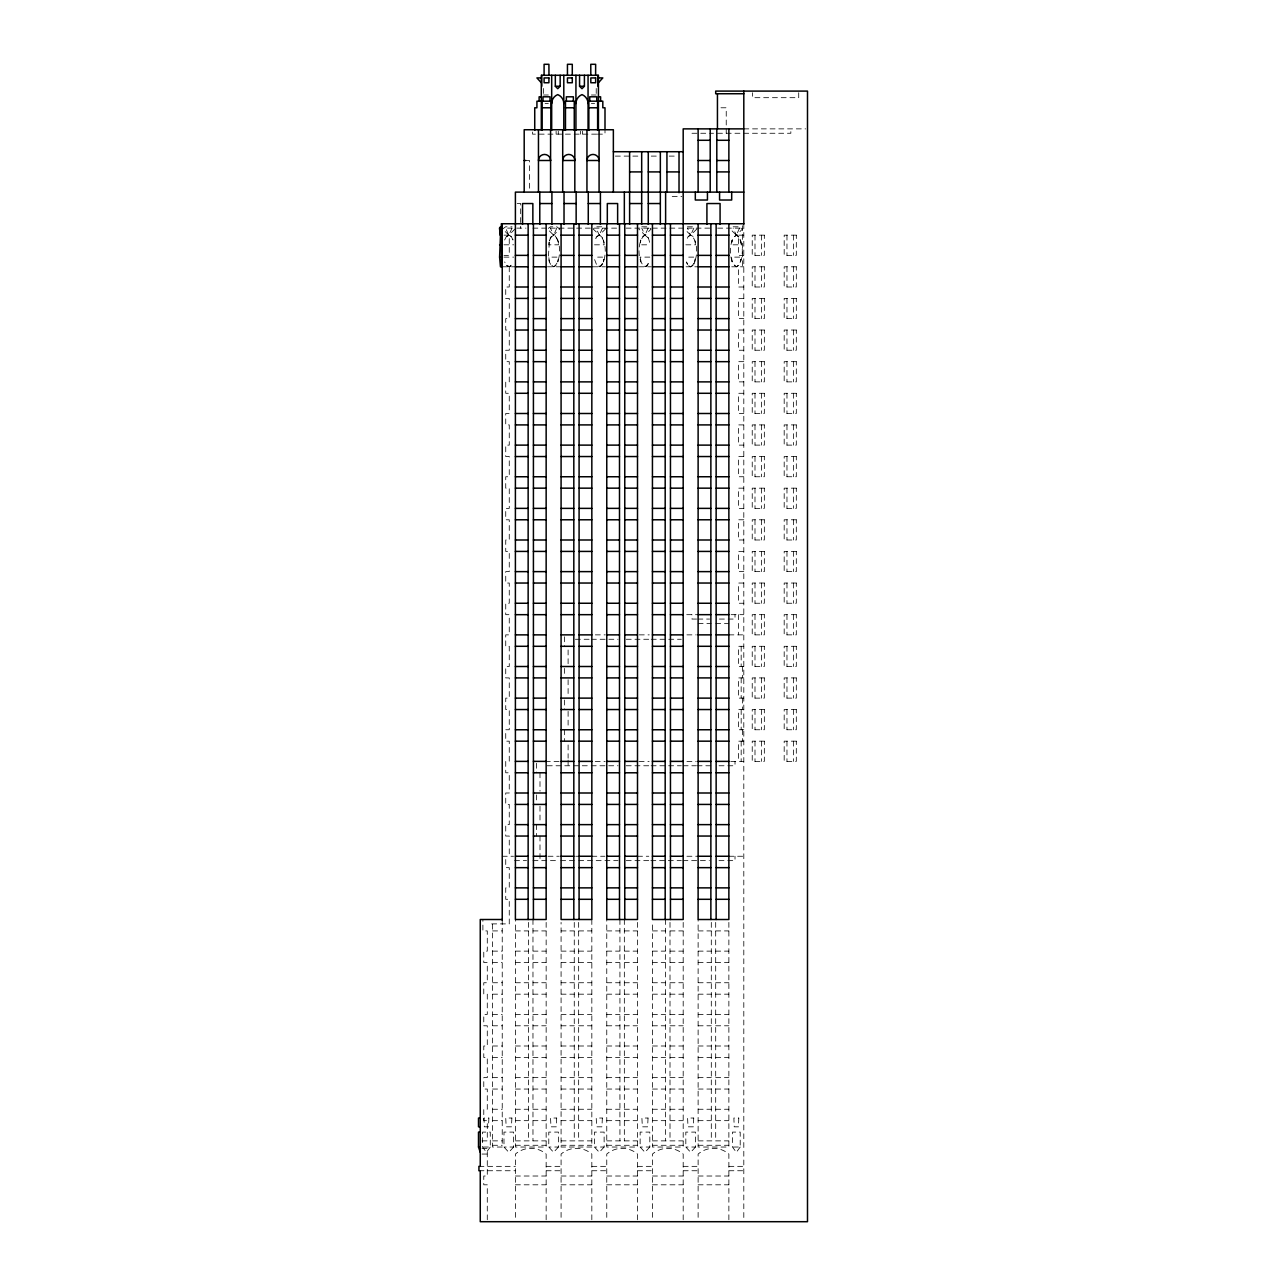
<?xml version="1.0" encoding="UTF-8"?>
<svg xmlns="http://www.w3.org/2000/svg" width="1286" height="1286" viewBox="0 0 1286 1286"><rect width="100%" height="100%" fill="white"/><g stroke="black" fill="none" stroke-linecap="round" stroke-linejoin="round"><path stroke-width="0.75" stroke-dasharray="5 3.75" d="M548.945 242.331C550.022 249.613 545.264 262.505 553.607 266.797C561.58 261.958 561.58 240 553.607 235.161L550.199 237.99L548.784 244.822L558.445 244.822L557.803 240L554.861 235.499L551.196 236.463L548.945 242.331L549.427 240M594.63 259.627L596.881 265.495L599.292 266.797C607.265 261.958 607.265 240 599.292 235.161L596.881 236.463L595.113 240L595.884 237.99M649.639 242.331L648.401 237.99L644.977 235.161C637.004 240 637.004 261.958 644.977 266.797L647.405 265.495L649.173 261.958L646.231 266.459L642.566 265.495M687.238 263.968L686.467 261.958L688.235 265.495L690.662 266.797C698.636 261.958 698.636 240 690.662 235.161L688.235 236.463L686.467 240M738.759 236.463L736.331 235.161C728.374 240 728.374 261.942 736.331 266.797C744.305 261.958 744.305 240 736.331 235.161L732.924 237.99M558.285 259.627L557.803 261.958L558.445 257.12L548.784 257.12L549.427 261.958L548.945 259.627M603.97 259.627L603.488 261.958L604.131 257.12L594.47 257.12M640.299 242.331L640.798 240L640.139 244.822L649.816 244.822M694.07 263.968L695.485 257.12L685.824 257.12M731.67 242.331L732.152 240L731.509 244.822L741.17 244.822L739.755 237.99M741.009 259.627L740.527 261.958L741.17 257.12L731.509 257.12L732.152 261.958L731.67 259.627M694.842 261.958L695.324 259.627M504.626 240L506.395 236.463L508.806 235.161L511.233 236.463L513.001 240L511.233 236.463L508.806 235.161L505.398 237.99M556.822 228.104L553.607 235.161L547.466 229.021L550.408 226.802L556.822 226.802L559.764 229.021L553.607 235.161L550.408 228.104M602.507 228.104L599.292 235.161L596.881 236.463M648.176 228.104L644.977 235.161L642.566 236.463M693.861 228.104L690.662 235.161L688.235 236.463M739.546 228.104L736.331 235.161L730.191 229.021M602.716 263.968L600.546 266.459L596.881 265.495M490.271 1147.032L486.413 1152.304L482.539 1147.032L482.539 1132.098L490.271 1132.098L490.271 1147.032L482.539 1147.032M740.206 1147.032L736.331 1152.304L732.473 1147.032L732.473 1132.098L740.206 1132.098L740.206 1147.032L732.473 1147.032M513.644 1147.032L508.806 1152.304L503.983 1147.032L503.983 1132.098L513.644 1132.098L513.644 1147.032L503.983 1147.032M558.445 1147.032L553.607 1152.304L548.784 1147.032L548.784 1132.098L558.445 1132.098L558.445 1147.032L548.784 1147.032M604.131 1147.032L599.292 1152.304L594.47 1147.032L594.47 1132.098L604.131 1132.098L604.131 1147.032L594.47 1147.032M649.816 1147.032L644.977 1152.304L640.139 1147.032L640.139 1132.098L649.816 1132.098L649.816 1147.032L640.139 1147.032M695.485 1147.032L690.662 1152.304L685.824 1147.032L685.824 1132.098L695.485 1132.098L695.485 1147.032L685.824 1147.032M514.963 229.021L508.806 235.161L502.665 229.021L505.607 226.802L512.021 226.802M696.803 229.021L690.662 235.161L684.506 229.021M556.034 265.495L553.607 266.797L550.199 263.968M693.074 265.495L690.662 266.797L688.235 265.495M738.759 265.495L736.331 266.797L732.924 263.968M545.119 103.539L548.35 103.539M591.383 103.539L594.614 103.539M720.964 107.783L726.236 107.783L726.236 133.262M743.806 128.873L805.647 128.873M691.981 133.262L713.537 133.262M717.443 133.262L790.842 133.262L790.842 128.873M596.656 134.146L532.533 134.146L532.533 131.204M597.427 134.146L604.999 134.146L604.999 131.204M615.351 156.104L639.287 156.104M651.263 156.104L657.242 156.104M669.218 156.104L677.208 156.104M525.942 160.493L529.462 160.493L529.462 190.135M672.208 196.517L681.805 196.517M517.165 203.542L520.669 203.542L520.669 228.136M641.762 226.802L648.176 226.802L651.134 229.021L644.977 235.161L638.82 229.021M687.447 226.802L693.861 226.802M733.133 226.802L739.546 226.802L742.488 229.021L736.331 235.161L733.133 228.104M516.779 228.136L525.974 228.136M532.854 228.136L617.634 228.136M626.089 228.136L709.647 228.136M717.684 228.136L743.806 228.136M503.983 235.161L509.256 235.161L509.256 255.367L503.983 255.367M743.806 235.161L738.534 235.161L738.534 255.367L743.806 255.367M503.983 244.822L513.644 244.822M594.47 244.822L604.131 244.822L603.488 240L603.97 242.331M685.824 244.822L695.485 244.822L694.842 240L695.324 242.331M503.983 257.12L513.644 257.12M649.816 257.12L640.139 257.12L641.553 263.968M502.665 266.797L514.963 266.797M547.466 266.797L559.764 266.797M593.151 266.797L605.449 266.797M638.82 266.797L651.134 266.797M686.049 266.797L696.803 266.797M731.734 266.797L743.806 266.797M743.806 287.003L738.534 287.003L738.534 266.797M743.806 298.416L738.534 298.416L738.534 318.623L743.806 318.623M743.806 330.036L738.534 330.036L738.534 350.242L743.806 350.242M743.806 361.671L738.534 361.671L738.534 381.878L743.806 381.878M743.806 393.291L738.534 393.291L738.534 413.497L743.806 413.497M743.806 424.91L738.534 424.91L738.534 445.117L743.806 445.117M743.806 456.546L738.534 456.546L738.534 476.752L743.806 476.752M743.806 488.166L738.534 488.166L738.534 508.372L743.806 508.372M743.806 519.785L738.534 519.785L738.534 539.991L743.806 539.991M743.806 551.421L738.534 551.421L738.534 571.627L743.806 571.627M743.806 583.04L738.534 583.04L738.534 603.247L743.806 603.247M686.708 614.676L696.883 614.676M731.107 614.676L743.806 614.676M696.594 619.064L691.981 619.064L691.981 614.676M697.848 619.064L709.583 619.064M719.372 619.064L735.013 619.064L735.013 614.676M698.121 623.453L711.303 623.453M715.691 623.453L728.873 623.453M595.338 634.866L605.32 634.866M639.271 634.866L649.253 634.866M686.917 634.866L696.256 634.866M728.873 634.866L743.806 634.866M575.372 639.271L589.952 639.271M591.351 639.271L618.052 639.271M626.218 639.271L649.253 639.271M651.246 639.271L681.307 639.271M743.806 646.295L738.534 646.295L738.534 666.502L743.806 666.502M743.806 677.915L738.534 677.915L738.534 698.121L743.806 698.121M743.806 709.55L738.534 709.55L738.534 729.757L743.806 729.757M743.806 741.17L738.534 741.17L738.534 761.376M545.264 761.376L559.249 761.376M595.209 761.376L605.192 761.376M639.142 761.376L649.141 761.376M686.917 761.376L696.256 761.376M730.737 761.376L743.806 761.376M547.273 765.765L589.952 765.765M591.206 765.765L618.052 765.765M626.218 765.765L649.141 765.765M651.134 765.765L681.307 765.765M683.091 765.765L696.256 765.765M697.076 765.765L711.303 765.765M719.035 765.765L735.013 765.765L735.013 761.376M502.231 856.251L513.516 856.251M548.013 856.251L559.217 856.251M575.726 856.251L578.652 856.251M591.833 856.251L604.902 856.251M637.502 856.251L648.819 856.251M686.917 856.251L696.932 856.251M728.873 856.251L743.806 856.251M514.529 860.639L526.553 860.639M532.967 860.639L559.072 860.639M560.632 860.639L576.658 860.639M578.668 860.639L618.052 860.639M626.218 860.639L648.819 860.639M650.829 860.639L681.307 860.639M682.898 860.639L709.422 860.639M718.987 860.639L735.013 860.639L735.013 856.251M491.686 923.895L509.256 923.895L509.256 899.3L505.736 899.3L505.736 887.87L509.256 887.87L509.256 867.664L505.736 867.664L505.736 856.251M492.554 930.919L502.231 930.919M515.397 930.919L528.578 930.919M532.967 930.919L546.148 930.919M561.082 930.919L574.263 930.919M578.652 930.919L591.833 930.919M606.767 930.919L619.932 930.919M624.337 930.919L637.502 930.919M652.436 930.919L665.618 930.919M670.006 930.919L683.188 930.919M698.121 930.919L711.303 930.919M715.691 930.919L728.873 930.919M492.554 951.126L502.231 951.126M515.397 951.126L528.578 951.126M532.967 951.126L546.148 951.126M561.082 951.126L574.263 951.126M578.652 951.126L591.833 951.126M606.767 951.126L619.932 951.126M624.337 951.126L637.502 951.126M652.436 951.126L665.618 951.126M670.006 951.126L683.188 951.126M698.121 951.126L711.303 951.126M715.691 951.126L728.873 951.126M492.554 962.555L502.231 962.555M515.397 962.555L528.578 962.555M532.967 962.555L546.148 962.555M561.082 962.555L574.263 962.555M578.652 962.555L591.833 962.555M606.767 962.555L619.932 962.555M624.337 962.555L637.502 962.555M652.436 962.555L665.618 962.555M670.006 962.555L683.188 962.555M698.121 962.555L711.303 962.555M715.691 962.555L728.873 962.555M492.554 982.745L502.231 982.745M515.397 982.745L528.578 982.745M532.967 982.745L546.148 982.745M561.082 982.745L574.263 982.745M578.652 982.745L591.833 982.745M606.767 982.745L619.932 982.745M624.337 982.745L637.502 982.745M652.436 982.745L665.618 982.745M670.006 982.745L683.188 982.745M698.121 982.745L711.303 982.745M715.691 982.745L728.873 982.745M492.554 994.174L502.231 994.174M515.397 994.174L528.578 994.174M532.967 994.174L546.148 994.174M561.082 994.174L574.263 994.174M578.652 994.174L591.833 994.174M606.767 994.174L619.932 994.174M624.337 994.174L637.502 994.174M652.436 994.174L665.618 994.174M670.006 994.174L683.188 994.174M698.121 994.174L711.303 994.174M715.691 994.174L728.873 994.174M492.554 1014.381L502.231 1014.381M515.397 1014.381L528.578 1014.381M532.967 1014.381L546.148 1014.381M561.082 1014.381L574.263 1014.381M578.652 1014.381L591.833 1014.381M606.767 1014.381L619.932 1014.381M624.337 1014.381L637.502 1014.381M652.436 1014.381L665.618 1014.381M670.006 1014.381L683.188 1014.381M698.121 1014.381L711.303 1014.381M715.691 1014.381L728.873 1014.381M492.554 1025.794L502.231 1025.794M515.397 1025.794L528.578 1025.794M532.967 1025.794L546.148 1025.794M561.082 1025.794L574.263 1025.794M578.652 1025.794L591.833 1025.794M606.767 1025.794L619.932 1025.794M624.337 1025.794L637.502 1025.794M652.436 1025.794L665.618 1025.794M670.006 1025.794L683.188 1025.794M698.121 1025.794L711.303 1025.794M715.691 1025.794L728.873 1025.794M492.554 1046L502.231 1046M515.397 1046L528.578 1046M532.967 1046L546.148 1046M561.082 1046L574.263 1046M578.652 1046L591.833 1046M606.767 1046L619.932 1046M624.337 1046L637.502 1046M652.436 1046L665.618 1046M670.006 1046L683.188 1046M698.121 1046L711.303 1046M715.691 1046L728.873 1046M492.554 1057.43L502.231 1057.43M515.397 1057.43L528.578 1057.43M532.967 1057.43L546.148 1057.43M561.082 1057.43L574.263 1057.43M578.652 1057.43L591.833 1057.43M606.767 1057.43L619.932 1057.43M624.337 1057.43L637.502 1057.43M652.436 1057.43L665.618 1057.43M670.006 1057.43L683.188 1057.43M698.121 1057.43L711.303 1057.43M715.691 1057.43L728.873 1057.43M492.554 1077.636L502.231 1077.636M515.397 1077.636L528.578 1077.636M532.967 1077.636L546.148 1077.636M561.082 1077.636L574.263 1077.636M578.652 1077.636L591.833 1077.636M606.767 1077.636L619.932 1077.636M624.337 1077.636L637.502 1077.636M652.436 1077.636L665.618 1077.636M670.006 1077.636L683.188 1077.636M698.121 1077.636L711.303 1077.636M715.691 1077.636L728.873 1077.636M492.554 1089.049L502.231 1089.049M515.397 1089.049L528.578 1089.049M532.967 1089.049L546.148 1089.049M561.082 1089.049L574.263 1089.049M578.652 1089.049L591.833 1089.049M606.767 1089.049L619.932 1089.049M624.337 1089.049L637.502 1089.049M652.436 1089.049L665.618 1089.049M670.006 1089.049L683.188 1089.049M698.121 1089.049L711.303 1089.049M715.691 1089.049L728.873 1089.049M492.554 1109.255L502.231 1109.255M515.397 1109.255L528.578 1109.255M532.967 1109.255L546.148 1109.255M561.082 1109.255L574.263 1109.255M578.652 1109.255L591.833 1109.255M606.767 1109.255L619.932 1109.255M624.337 1109.255L637.502 1109.255M652.436 1109.255L665.618 1109.255M670.006 1109.255L683.188 1109.255M698.121 1109.255L711.303 1109.255M715.691 1109.255L728.873 1109.255M492.554 1120.669L502.231 1120.669M515.397 1120.669L528.578 1120.669M532.967 1120.669L546.148 1120.669M561.082 1120.669L574.263 1120.669M578.652 1120.669L591.833 1120.669M606.767 1120.669L619.932 1120.669M624.337 1120.669L637.502 1120.669M652.436 1120.669L665.618 1120.669M670.006 1120.669L683.188 1120.669M698.121 1120.669L711.303 1120.669M715.691 1120.669L728.873 1120.669M482.025 1140.875L487.281 1140.875L487.281 1120.669L483.777 1120.669L483.777 1109.255L487.281 1109.255L487.281 1089.049L483.777 1089.049L483.777 1077.636L487.281 1077.636L487.281 1057.43L483.777 1057.43L483.777 1046L487.281 1046L487.281 1025.794L483.777 1025.794L483.777 1014.381L487.281 1014.381L487.281 994.174L483.777 994.174L483.777 982.745L487.281 982.745L487.281 962.555L483.777 962.555L483.777 951.126L487.281 951.126L487.281 930.919L482.893 930.919L482.893 919.506M492.554 1140.875L502.231 1140.875M515.397 1140.875L546.148 1140.875M561.082 1140.875L591.833 1140.875M606.767 1140.875L637.502 1140.875M652.436 1140.875L683.188 1140.875M698.121 1140.875L728.873 1140.875M492.554 1145.279L502.231 1145.279M515.397 1145.279L546.148 1145.279M561.082 1145.279L591.833 1145.279M606.767 1145.279L637.502 1145.279M652.436 1145.279L683.188 1145.279M698.121 1145.279L728.873 1145.279M482.025 1148.35L487.281 1148.35L487.281 1176.015L483.777 1176.015L483.777 1184.808L487.281 1184.808L487.281 1219.755M482.025 1154.056L487.281 1154.056M478.939 1166.354L515.397 1166.354M546.148 1166.354L561.082 1166.354M591.833 1166.354L606.767 1166.354M637.502 1166.354L652.436 1166.354M683.188 1166.354L698.121 1166.354M728.873 1166.354L743.806 1166.354M478.939 1170.742L515.397 1170.742M546.148 1170.742L561.082 1170.742M591.833 1170.742L606.767 1170.742M637.502 1170.742L652.436 1170.742M683.188 1170.742L698.121 1170.742M728.873 1170.742L743.806 1170.742M515.397 1176.015L546.148 1176.015M561.082 1176.015L591.833 1176.015M606.767 1176.015L637.502 1176.015M652.436 1176.015L683.188 1176.015M698.121 1176.015L728.873 1176.015M515.397 1184.808L546.148 1184.808M561.082 1184.808L591.833 1184.808M606.767 1184.808L637.502 1184.808M652.436 1184.808L683.188 1184.808M698.121 1184.808L728.873 1184.808M693.074 236.463L690.662 235.161L687.447 228.104M506.395 265.495L510.06 266.459L512.23 263.968L510.06 266.459L507.552 266.459L504.626 261.958M648.385 237.99L644.977 235.161L641.762 228.104M602.716 237.99L593.151 229.021L596.093 226.802L602.507 226.802L605.449 229.021L599.292 235.161L596.093 228.104M740.527 240L741.009 242.331M640.315 259.627L640.798 261.958M557.803 240L558.285 242.331M798.719 92.737L798.719 97.688L752.583 97.688L752.583 92.737M793.526 235.161L793.526 255.367M793.526 266.797L793.526 287.003M793.526 298.416L793.526 318.623M793.526 330.036L793.526 350.242M793.526 361.671L793.526 381.878M793.526 393.291L793.526 413.497M793.526 424.91L793.526 445.117M793.526 456.546L793.526 476.752M793.526 488.166L793.526 508.372M793.526 519.785L793.526 539.991M793.526 551.421L793.526 571.627M793.526 583.04L793.526 603.247M793.526 614.676L793.526 634.866M793.526 646.295L793.526 666.502M793.526 677.915L793.526 698.121M793.526 709.55L793.526 729.757M793.526 741.17L793.526 761.376M786.968 235.161L786.968 255.367M786.968 266.797L786.968 287.003M786.968 298.416L786.968 318.623M786.968 330.036L786.968 350.242M786.968 361.671L786.968 381.878M786.968 393.291L786.968 413.497M786.968 424.91L786.968 445.117M786.968 456.546L786.968 476.752M786.968 488.166L786.968 508.372M786.968 519.785L786.968 539.991M786.968 551.421L786.968 571.627M786.968 583.04L786.968 603.247M786.968 614.676L786.968 634.866M786.968 646.295L786.968 666.502M786.968 677.915L786.968 698.121M786.968 709.55L786.968 729.757M786.968 741.17L786.968 761.376M761.553 235.161L761.553 255.367M761.553 266.797L761.553 287.003M761.553 298.416L761.553 318.623M761.553 330.036L761.553 350.242M761.553 361.671L761.553 381.878M761.553 393.291L761.553 413.497M761.553 424.91L761.553 445.117M761.553 456.546L761.553 476.752M761.553 488.166L761.553 508.372M761.553 519.785L761.553 539.991M761.553 551.421L761.553 571.627M761.553 583.04L761.553 603.247M761.553 614.676L761.553 634.866M761.553 646.295L761.553 666.502M761.553 677.915L761.553 698.121M761.553 709.55L761.553 729.757M761.553 741.17L761.553 761.376M754.995 235.161L754.995 255.367M754.995 266.797L754.995 287.003M754.995 298.416L754.995 318.623M754.995 330.036L754.995 350.242M754.995 361.671L754.995 381.878M754.995 393.291L754.995 413.497M754.995 424.91L754.995 445.117M754.995 456.546L754.995 476.752M754.995 488.166L754.995 508.372M754.995 519.785L754.995 539.991M754.995 551.421L754.995 571.627M754.995 583.04L754.995 603.247M754.995 614.676L754.995 634.866M754.995 646.295L754.995 666.502M754.995 677.915L754.995 698.121M754.995 709.55L754.995 729.757M754.995 741.17L754.995 761.376M743.806 223.748L743.806 1219.739M742.488 225.709L742.488 266.797M742.488 666.502L742.488 677.915M742.488 698.121L742.488 709.55M742.488 729.757L742.488 741.17M741.17 646.295L741.17 666.502M741.17 677.915L741.17 698.121M741.17 709.55L741.17 729.757M741.17 741.17L741.17 761.376M738.534 614.676L738.534 634.866M728.873 922.4L728.873 1147.032L698.121 1147.032L698.121 919.506M728.873 1219.755L728.873 1154.056A23.55 23.55 0 0 0 698.121 1154.056L698.121 1219.755M715.691 922.4L715.691 1140.875M711.303 922.4L711.303 1140.875M683.188 922.4L683.188 1147.032L652.436 1147.032L652.436 922.4M683.188 1219.755L683.188 1154.056A23.55 23.55 0 0 0 652.436 1154.056L652.436 1219.755M670.006 922.4L670.006 1140.875M665.618 919.506L665.618 1140.875M637.502 922.4L637.502 1147.032L606.767 1147.032L606.767 919.506M637.502 1219.755L637.502 1154.056A23.55 23.55 0 0 0 606.767 1154.056L606.767 1219.755M624.337 919.506L624.337 1140.875M619.932 919.506L619.932 1140.875M596.222 88.461L596.222 94.119M596.222 95.003L591.383 95.003M591.833 919.506L591.833 1147.032L561.082 1147.032L561.082 922.4M591.833 1219.755L591.833 1154.056A23.55 23.55 0 0 0 561.082 1154.056L561.082 1219.755M582.51 131.204L582.51 134.146M580.372 131.204L580.372 134.146M578.652 922.4L578.652 1140.875M574.263 922.4L574.263 1140.875M568.107 649.96L568.107 664.669M568.107 679.764L568.107 696.289M568.107 711.383L568.107 726.076M568.107 744.948L568.107 758.193M568.107 760.09L568.107 765.765M564.602 636.779L564.602 646.295M564.602 668.399L564.602 676.018M564.602 700.034L564.602 709.55M564.602 729.757L564.602 741.17M558.269 131.204L558.269 134.146M556.115 131.204L556.115 134.146M548.35 95.003L543.512 95.003M546.148 922.4L546.148 1147.032L515.397 1147.032L515.397 919.506M546.148 1219.755L546.148 1154.056A23.55 23.55 0 0 0 515.397 1154.056L515.397 1219.755M543.512 88.461L543.512 94.119M539.991 772.79L539.991 791.163M539.991 806.258L539.991 820.95M539.991 836.045L539.991 860.639M536.487 763.273L536.487 772.79M536.487 794.909L536.487 802.512M536.487 824.631L536.487 836.045M532.967 919.506L532.967 1140.875M528.578 922.4L528.578 1140.875M509.256 266.797L509.256 287.003L505.736 287.003L505.736 298.416L509.256 298.416L509.256 318.623L505.736 318.623L505.736 330.036L509.256 330.036L509.256 350.242L505.736 350.242L505.736 361.671L509.256 361.671L509.256 381.878L505.736 381.878L505.736 393.291L509.256 393.291L509.256 413.497L505.736 413.497L505.736 424.91L509.256 424.91L509.256 445.117L505.736 445.117L505.736 456.546L509.256 456.546L509.256 476.752L505.736 476.752L505.736 488.166L509.256 488.166L509.256 508.372L505.736 508.372L505.736 519.785L509.256 519.785L509.256 539.991L505.736 539.991L505.736 551.421L509.256 551.421L509.256 571.627L505.736 571.627L505.736 583.04L509.256 583.04L509.256 603.247L505.736 603.247L505.736 614.676L509.256 614.676L509.256 634.866L505.736 634.866L505.736 646.295L509.256 646.295L509.256 666.502L505.736 666.502L505.736 677.915L509.256 677.915L509.256 698.121L505.736 698.121L505.736 709.55L509.256 709.55L509.256 729.757L505.736 729.757L505.736 741.17L509.256 741.17L509.256 761.376L505.736 761.376L505.736 772.79L509.256 772.79L509.256 792.996L505.736 792.996L505.736 804.425L509.256 804.425L509.256 824.631L505.736 824.631L505.736 836.045L509.256 836.045L509.256 856.251M502.231 919.506L502.231 1147.032L492.554 1147.032L492.554 923.316M488.873 1118.032L488.519 1126.825L484.308 1126.825L483.954 1118.032L488.873 1118.032M738.791 1118.032L738.453 1126.825L734.226 1126.825L733.872 1118.032L738.791 1118.032M511.892 1118.032L511.442 1126.825L506.17 1126.825L505.736 1118.032L511.892 1118.032M556.693 1118.032L556.243 1126.825L550.987 1126.825L550.537 1118.032L556.693 1118.032M602.362 1118.032L601.928 1126.825L596.656 1126.825L596.222 1118.032L602.362 1118.032M648.048 1118.032L647.614 1126.825L642.341 1126.825L641.907 1118.032L648.048 1118.032M693.733 1118.032L693.299 1126.825L688.026 1126.825L687.576 1118.032L693.733 1118.032M512.021 228.104L508.806 235.161L505.607 228.104L512.021 228.104M764.334 235.161L752.23 235.161L752.23 255.367L764.334 255.367L764.334 235.161M796.307 235.161L784.187 235.161L784.187 255.367L796.307 255.367L796.307 235.161M764.334 266.797L752.23 266.797L752.23 287.003L764.334 287.003L764.334 266.797M796.307 266.797L784.187 266.797L784.187 287.003L796.307 287.003L796.307 266.797M764.334 298.416L752.23 298.416L752.23 318.623L764.334 318.623L764.334 298.416M796.307 298.416L784.187 298.416L784.187 318.623L796.307 318.623L796.307 298.416M764.334 330.036L752.23 330.036L752.23 350.242L764.334 350.242L764.334 330.036M796.307 330.036L784.187 330.036L784.187 350.242L796.307 350.242L796.307 330.036M764.334 361.671L752.23 361.671L752.23 381.878L764.334 381.878L764.334 361.671M796.307 361.671L784.187 361.671L784.187 381.878L796.307 381.878L796.307 361.671M764.334 393.291L752.23 393.291L752.23 413.497L764.334 413.497L764.334 393.291M796.307 393.291L784.187 393.291L784.187 413.497L796.307 413.497L796.307 393.291M764.334 424.91L752.23 424.91L752.23 445.117L764.334 445.117L764.334 424.91M796.307 424.91L784.187 424.91L784.187 445.117L796.307 445.117L796.307 424.91M764.334 456.546L752.23 456.546L752.23 476.752L764.334 476.752L764.334 456.546M796.307 456.546L784.187 456.546L784.187 476.752L796.307 476.752L796.307 456.546M764.334 488.166L752.23 488.166L752.23 508.372L764.334 508.372L764.334 488.166M796.307 488.166L784.187 488.166L784.187 508.372L796.307 508.372L796.307 488.166M764.334 519.785L752.23 519.785L752.23 539.991L764.334 539.991L764.334 519.785M796.307 519.785L784.187 519.785L784.187 539.991L796.307 539.991L796.307 519.785M764.334 551.421L752.23 551.421L752.23 571.627L764.334 571.627L764.334 551.421M796.307 551.421L784.187 551.421L784.187 571.627L796.307 571.627L796.307 551.421M764.334 583.04L752.23 583.04L752.23 603.247L764.334 603.247L764.334 583.04M796.307 583.04L784.187 583.04L784.187 603.247L796.307 603.247L796.307 583.04M764.334 614.676L752.23 614.676L752.23 634.866L764.334 634.866L764.334 614.676M796.307 614.676L784.187 614.676L784.187 634.866L796.307 634.866L796.307 614.676M764.334 646.295L752.23 646.295L752.23 666.502L764.334 666.502L764.334 646.295M796.307 646.295L784.187 646.295L784.187 666.502L796.307 666.502L796.307 646.295M764.334 677.915L752.23 677.915L752.23 698.121L764.334 698.121L764.334 677.915M796.307 677.915L784.187 677.915L784.187 698.121L796.307 698.121L796.307 677.915M764.334 709.55L752.23 709.55L752.23 729.757L764.334 729.757L764.334 709.55M796.307 709.55L784.187 709.55L784.187 729.757L796.307 729.757L796.307 709.55M764.334 741.17L752.23 741.17L752.23 761.376L764.334 761.376L764.334 741.17M796.307 741.17L784.187 741.17L784.187 761.376L796.307 761.376L796.307 741.17"/><path stroke-width="1.5" d="M502.231 266.797L500.463 266.797L499.595 257.12L500.463 235.161M598.424 82.754L602.812 77.916L598.424 77.916M560.166 75.279L560.166 86.258L557.738 88.686L555.327 86.258L555.327 75.279M584.407 75.279L584.407 86.258L581.995 88.686L579.568 86.258L579.568 75.279M541.31 77.916L536.921 77.916L541.31 82.754M555.327 86.258L560.166 86.258M579.568 86.258L584.407 86.258M743.806 93.733L715.691 93.733L715.691 91.097L807.495 91.097L807.495 1221.7L480.257 1221.7L480.257 1170.742L478.939 1170.742L478.939 1166.354L480.257 1166.354L480.257 919.506L502.231 919.506M541.31 96.804L539.123 96.804L539.123 101.192M598.424 96.804L600.61 96.804L600.61 101.192M541.31 101.192L536.921 101.192L536.921 107.783L534.735 107.783L534.735 130.368M598.424 101.192L602.812 101.192L602.812 107.783L604.999 107.783L604.999 129.741M542.113 107.783L550.89 107.783M565.47 107.783L574.263 107.783M588.843 107.783L597.62 107.783M743.806 128.873L683.188 128.873L683.188 919.506L652.436 919.506L652.436 223.748M698.121 140.287L710.21 140.287M716.8 140.287L728.873 140.287M613.358 151.716L683.188 151.716M524.19 160.493L525.942 160.493M698.121 160.493L710.21 160.493M716.8 160.493L728.873 160.493M629.61 171.906L641.682 171.906M648.273 171.906L660.345 171.906M666.936 171.906L679.024 171.906M698.121 171.906L710.21 171.906M716.8 171.906L728.873 171.906M743.806 192.112L515.397 192.112L515.397 919.506L546.148 919.506L546.148 223.748M539.782 203.542L551.903 203.542M564.024 203.542L576.144 203.542M588.265 203.542L600.401 203.542M629.61 203.542L641.682 203.542M648.273 203.542L660.345 203.542M743.806 223.748L501.347 223.748L501.347 266.797M501.347 226.802L500.334 226.802L500.334 235.161L501.347 235.161M500.334 228.104L499.466 228.104L500.334 235.161M500.334 229.021L501.347 229.021M515.397 235.161L528.144 235.161M533.417 235.161L546.148 235.161M561.082 235.161L573.813 235.161M579.086 235.161L591.833 235.161M606.767 235.161L619.498 235.161M624.771 235.161L637.502 235.161M652.436 235.161L665.183 235.161M670.456 235.161L683.188 235.161M698.121 235.161L710.869 235.161M716.141 235.161L728.873 235.161M499.595 244.822L501.347 244.822M515.397 255.367L528.144 255.367M533.417 255.367L546.148 255.367M561.082 255.367L573.813 255.367M579.086 255.367L591.833 255.367M606.767 255.367L619.498 255.367M624.771 255.367L637.502 255.367M652.436 255.367L665.183 255.367M670.456 255.367L683.188 255.367M698.121 255.367L710.869 255.367M716.141 255.367L728.873 255.367M499.595 257.12L501.347 257.12M515.397 266.797L528.144 266.797M533.417 266.797L546.148 266.797M561.082 266.797L573.813 266.797M579.086 266.797L591.833 266.797M606.767 266.797L619.498 266.797M624.771 266.797L637.502 266.797M652.436 266.797L665.183 266.797M670.456 266.797L683.188 266.797M698.121 266.797L710.869 266.797M716.141 266.797L728.873 266.797M515.397 287.003L528.144 287.003M533.417 287.003L546.148 287.003M561.082 287.003L573.813 287.003M579.086 287.003L591.833 287.003M606.767 287.003L619.498 287.003M624.771 287.003L637.502 287.003M652.436 287.003L665.183 287.003M670.456 287.003L683.188 287.003M698.121 287.003L710.869 287.003M716.141 287.003L728.873 287.003M515.397 298.416L528.144 298.416M533.417 298.416L546.148 298.416M561.082 298.416L573.813 298.416M579.086 298.416L591.833 298.416M606.767 298.416L619.498 298.416M624.771 298.416L637.502 298.416M652.436 298.416L665.183 298.416M670.456 298.416L683.188 298.416M698.121 298.416L710.869 298.416M716.141 298.416L728.873 298.416M515.397 318.623L528.144 318.623M533.417 318.623L546.148 318.623M561.082 318.623L573.813 318.623M579.086 318.623L591.833 318.623M606.767 318.623L619.498 318.623M624.771 318.623L637.502 318.623M652.436 318.623L665.183 318.623M670.456 318.623L683.188 318.623M698.121 318.623L710.869 318.623M716.141 318.623L728.873 318.623M515.397 330.036L528.144 330.036M533.417 330.036L546.148 330.036M561.082 330.036L573.813 330.036M579.086 330.036L591.833 330.036M606.767 330.036L619.498 330.036M624.771 330.036L637.502 330.036M652.436 330.036L665.183 330.036M670.456 330.036L683.188 330.036M698.121 330.036L710.869 330.036M716.141 330.036L728.873 330.036M515.397 350.242L528.144 350.242M533.417 350.242L546.148 350.242M561.082 350.242L573.813 350.242M579.086 350.242L591.833 350.242M606.767 350.242L619.498 350.242M624.771 350.242L637.502 350.242M652.436 350.242L665.183 350.242M670.456 350.242L683.188 350.242M698.121 350.242L710.869 350.242M716.141 350.242L728.873 350.242M515.397 361.671L528.144 361.671M533.417 361.671L546.148 361.671M561.082 361.671L573.813 361.671M579.086 361.671L591.833 361.671M606.767 361.671L619.498 361.671M624.771 361.671L637.502 361.671M652.436 361.671L665.183 361.671M670.456 361.671L683.188 361.671M698.121 361.671L710.869 361.671M716.141 361.671L728.873 361.671M515.397 381.878L528.144 381.878M533.417 381.878L546.148 381.878M561.082 381.878L573.813 381.878M579.086 381.878L591.833 381.878M606.767 381.878L619.498 381.878M624.771 381.878L637.502 381.878M652.436 381.878L665.183 381.878M670.456 381.878L683.188 381.878M698.121 381.878L710.869 381.878M716.141 381.878L728.873 381.878M515.397 393.291L528.144 393.291M533.417 393.291L546.148 393.291M561.082 393.291L573.813 393.291M579.086 393.291L591.833 393.291M606.767 393.291L619.498 393.291M624.771 393.291L637.502 393.291M652.436 393.291L665.183 393.291M670.456 393.291L683.188 393.291M698.121 393.291L710.869 393.291M716.141 393.291L728.873 393.291M515.397 413.497L528.144 413.497M533.417 413.497L546.148 413.497M561.082 413.497L573.813 413.497M579.086 413.497L591.833 413.497M606.767 413.497L619.498 413.497M624.771 413.497L637.502 413.497M652.436 413.497L665.183 413.497M670.456 413.497L683.188 413.497M698.121 413.497L710.869 413.497M716.141 413.497L728.873 413.497M515.397 424.91L528.144 424.91M533.417 424.91L546.148 424.91M561.082 424.91L573.813 424.91M579.086 424.91L591.833 424.91M606.767 424.91L619.498 424.91M624.771 424.91L637.502 424.91M652.436 424.91L665.183 424.91M670.456 424.91L683.188 424.91M698.121 424.91L710.869 424.91M716.141 424.91L728.873 424.91M515.397 445.117L528.144 445.117M533.417 445.117L546.148 445.117M561.082 445.117L573.813 445.117M579.086 445.117L591.833 445.117M606.767 445.117L619.498 445.117M624.771 445.117L637.502 445.117M652.436 445.117L665.183 445.117M670.456 445.117L683.188 445.117M698.121 445.117L710.869 445.117M716.141 445.117L728.873 445.117M515.397 456.546L528.144 456.546M533.417 456.546L546.148 456.546M561.082 456.546L573.813 456.546M579.086 456.546L591.833 456.546M606.767 456.546L619.498 456.546M624.771 456.546L637.502 456.546M652.436 456.546L665.183 456.546M670.456 456.546L683.188 456.546M698.121 456.546L710.869 456.546M716.141 456.546L728.873 456.546M515.397 476.752L528.144 476.752M533.417 476.752L546.148 476.752M561.082 476.752L573.813 476.752M579.086 476.752L591.833 476.752M606.767 476.752L619.498 476.752M624.771 476.752L637.502 476.752M652.436 476.752L665.183 476.752M670.456 476.752L683.188 476.752M698.121 476.752L710.869 476.752M716.141 476.752L728.873 476.752M515.397 488.166L528.144 488.166M533.417 488.166L546.148 488.166M561.082 488.166L573.813 488.166M579.086 488.166L591.833 488.166M606.767 488.166L619.498 488.166M624.771 488.166L637.502 488.166M652.436 488.166L665.183 488.166M670.456 488.166L683.188 488.166M698.121 488.166L710.869 488.166M716.141 488.166L728.873 488.166M515.397 508.372L528.144 508.372M533.417 508.372L546.148 508.372M561.082 508.372L573.813 508.372M579.086 508.372L591.833 508.372M606.767 508.372L619.498 508.372M624.771 508.372L637.502 508.372M652.436 508.372L665.183 508.372M670.456 508.372L683.188 508.372M698.121 508.372L710.869 508.372M716.141 508.372L728.873 508.372M515.397 519.785L528.144 519.785M533.417 519.785L546.148 519.785M561.082 519.785L573.813 519.785M579.086 519.785L591.833 519.785M606.767 519.785L619.498 519.785M624.771 519.785L637.502 519.785M652.436 519.785L665.183 519.785M670.456 519.785L683.188 519.785M698.121 519.785L710.869 519.785M716.141 519.785L728.873 519.785M515.397 539.991L528.144 539.991M533.417 539.991L546.148 539.991M561.082 539.991L573.813 539.991M579.086 539.991L591.833 539.991M606.767 539.991L619.498 539.991M624.771 539.991L637.502 539.991M652.436 539.991L665.183 539.991M670.456 539.991L683.188 539.991M698.121 539.991L710.869 539.991M716.141 539.991L728.873 539.991M515.397 551.421L528.144 551.421M533.417 551.421L546.148 551.421M561.082 551.421L573.813 551.421M579.086 551.421L591.833 551.421M606.767 551.421L619.498 551.421M624.771 551.421L637.502 551.421M652.436 551.421L665.183 551.421M670.456 551.421L683.188 551.421M698.121 551.421L710.869 551.421M716.141 551.421L728.873 551.421M515.397 571.627L528.144 571.627M533.417 571.627L546.148 571.627M561.082 571.627L573.813 571.627M579.086 571.627L591.833 571.627M606.767 571.627L619.498 571.627M624.771 571.627L637.502 571.627M652.436 571.627L665.183 571.627M670.456 571.627L683.188 571.627M698.121 571.627L710.869 571.627M716.141 571.627L728.873 571.627M515.397 583.04L528.144 583.04M533.417 583.04L546.148 583.04M561.082 583.04L573.813 583.04M579.086 583.04L591.833 583.04M606.767 583.04L619.498 583.04M624.771 583.04L637.502 583.04M652.436 583.04L665.183 583.04M670.456 583.04L683.188 583.04M698.121 583.04L710.869 583.04M716.141 583.04L728.873 583.04M515.397 603.247L528.144 603.247M533.417 603.247L546.148 603.247M561.082 603.247L573.813 603.247M579.086 603.247L591.833 603.247M606.767 603.247L619.498 603.247M624.771 603.247L637.502 603.247M652.436 603.247L665.183 603.247M670.456 603.247L683.188 603.247M698.121 603.247L710.869 603.247M716.141 603.247L728.873 603.247M515.397 614.676L528.144 614.676M533.417 614.676L546.148 614.676M561.082 614.676L573.813 614.676M579.086 614.676L591.833 614.676M606.767 614.676L619.498 614.676M624.771 614.676L637.502 614.676M652.436 614.676L665.183 614.676M670.456 614.676L683.188 614.676M698.121 614.676L710.869 614.676M716.141 614.676L728.873 614.676M515.397 634.866L528.144 634.866M533.417 634.866L546.148 634.866M561.082 634.866L573.813 634.866M579.086 634.866L591.833 634.866M606.767 634.866L619.498 634.866M624.771 634.866L637.502 634.866M652.436 634.866L665.183 634.866M670.456 634.866L683.188 634.866M698.121 634.866L710.869 634.866M716.141 634.866L728.873 634.866M515.397 646.295L528.144 646.295M533.417 646.295L546.148 646.295M561.082 646.295L573.813 646.295M579.086 646.295L591.833 646.295M606.767 646.295L619.498 646.295M624.771 646.295L637.502 646.295M652.436 646.295L665.183 646.295M670.456 646.295L683.188 646.295M698.121 646.295L710.869 646.295M716.141 646.295L728.873 646.295M515.397 666.502L528.144 666.502M533.417 666.502L546.148 666.502M561.082 666.502L573.813 666.502M579.086 666.502L591.833 666.502M606.767 666.502L619.498 666.502M624.771 666.502L637.502 666.502M652.436 666.502L665.183 666.502M670.456 666.502L683.188 666.502M698.121 666.502L710.869 666.502M716.141 666.502L728.873 666.502M515.397 677.915L528.144 677.915M533.417 677.915L546.148 677.915M561.082 677.915L573.813 677.915M579.086 677.915L591.833 677.915M606.767 677.915L619.498 677.915M624.771 677.915L637.502 677.915M652.436 677.915L665.183 677.915M670.456 677.915L683.188 677.915M698.121 677.915L710.869 677.915M716.141 677.915L728.873 677.915M515.397 698.121L528.144 698.121M533.417 698.121L546.148 698.121M561.082 698.121L573.813 698.121M579.086 698.121L591.833 698.121M606.767 698.121L619.498 698.121M624.771 698.121L637.502 698.121M652.436 698.121L665.183 698.121M670.456 698.121L683.188 698.121M698.121 698.121L710.869 698.121M716.141 698.121L728.873 698.121M515.397 709.55L528.144 709.55M533.417 709.55L546.148 709.55M561.082 709.55L573.813 709.55M579.086 709.55L591.833 709.55M606.767 709.55L619.498 709.55M624.771 709.55L637.502 709.55M652.436 709.55L665.183 709.55M670.456 709.55L683.188 709.55M698.121 709.55L710.869 709.55M716.141 709.55L728.873 709.55M515.397 729.757L528.144 729.757M533.417 729.757L546.148 729.757M561.082 729.757L573.813 729.757M579.086 729.757L591.833 729.757M606.767 729.757L619.498 729.757M624.771 729.757L637.502 729.757M652.436 729.757L665.183 729.757M670.456 729.757L683.188 729.757M698.121 729.757L710.869 729.757M716.141 729.757L728.873 729.757M515.397 741.17L528.144 741.17M533.417 741.17L546.148 741.17M561.082 741.17L573.813 741.17M579.086 741.17L591.833 741.17M606.767 741.17L619.498 741.17M624.771 741.17L637.502 741.17M652.436 741.17L665.183 741.17M670.456 741.17L683.188 741.17M698.121 741.17L710.869 741.17M716.141 741.17L728.873 741.17M515.397 761.376L528.144 761.376M533.417 761.376L546.148 761.376M561.082 761.376L573.813 761.376M579.086 761.376L591.833 761.376M606.767 761.376L619.498 761.376M624.771 761.376L637.502 761.376M652.436 761.376L665.183 761.376M670.456 761.376L683.188 761.376M698.121 761.376L710.869 761.376M716.141 761.376L728.873 761.376M515.397 772.79L528.144 772.79M533.417 772.79L546.148 772.79M561.082 772.79L573.813 772.79M579.086 772.79L591.833 772.79M606.767 772.79L619.498 772.79M624.771 772.79L637.502 772.79M652.436 772.79L665.183 772.79M670.456 772.79L683.188 772.79M698.121 772.79L710.869 772.79M716.141 772.79L728.873 772.79M515.397 792.996L528.144 792.996M533.417 792.996L546.148 792.996M561.082 792.996L573.813 792.996M579.086 792.996L591.833 792.996M606.767 792.996L619.498 792.996M624.771 792.996L637.502 792.996M652.436 792.996L665.183 792.996M670.456 792.996L683.188 792.996M698.121 792.996L710.869 792.996M716.141 792.996L728.873 792.996M515.397 804.425L528.144 804.425M533.417 804.425L546.148 804.425M561.082 804.425L573.813 804.425M579.086 804.425L591.833 804.425M606.767 804.425L619.498 804.425M624.771 804.425L637.502 804.425M652.436 804.425L665.183 804.425M670.456 804.425L683.188 804.425M698.121 804.425L710.869 804.425M716.141 804.425L728.873 804.425M515.397 824.631L528.144 824.631M533.417 824.631L546.148 824.631M561.082 824.631L573.813 824.631M579.086 824.631L591.833 824.631M606.767 824.631L619.498 824.631M624.771 824.631L637.502 824.631M652.436 824.631L665.183 824.631M670.456 824.631L683.188 824.631M698.121 824.631L710.869 824.631M716.141 824.631L728.873 824.631M515.397 836.045L528.144 836.045M533.417 836.045L546.148 836.045M561.082 836.045L573.813 836.045M579.086 836.045L591.833 836.045M606.767 836.045L619.498 836.045M624.771 836.045L637.502 836.045M652.436 836.045L665.183 836.045M670.456 836.045L683.188 836.045M698.121 836.045L710.869 836.045M716.141 836.045L728.873 836.045M515.397 856.251L528.144 856.251M533.417 856.251L546.148 856.251M561.082 856.251L573.813 856.251M579.086 856.251L591.833 856.251M606.767 856.251L619.498 856.251M624.771 856.251L637.502 856.251M652.436 856.251L665.183 856.251M670.456 856.251L683.188 856.251M698.121 856.251L710.869 856.251M716.141 856.251L728.873 856.251M515.397 867.664L528.144 867.664M533.417 867.664L546.148 867.664M561.082 867.664L573.813 867.664M579.086 867.664L591.833 867.664M606.767 867.664L619.498 867.664M624.771 867.664L637.502 867.664M652.436 867.664L665.183 867.664M670.456 867.664L683.188 867.664M698.121 867.664L710.869 867.664M716.141 867.664L728.873 867.664M515.397 887.87L528.144 887.87M533.417 887.87L546.148 887.87M561.082 887.87L573.813 887.87M579.086 887.87L591.833 887.87M606.767 887.87L619.498 887.87M624.771 887.87L637.502 887.87M652.436 887.87L665.183 887.87M670.456 887.87L683.188 887.87M698.121 887.87L710.869 887.87M716.141 887.87L728.873 887.87M515.397 899.3L528.144 899.3M533.417 899.3L546.148 899.3M561.082 899.3L573.813 899.3M579.086 899.3L591.833 899.3M606.767 899.3L619.498 899.3M624.771 899.3L637.502 899.3M652.436 899.3L665.183 899.3M670.456 899.3L683.188 899.3M698.121 899.3L710.869 899.3M716.141 899.3L728.873 899.3M480.257 1118.032L478.505 1118.032L478.505 1126.825L480.257 1126.825M480.257 1132.098L478.505 1132.098L478.505 1147.032L480.257 1152.304M478.505 1147.032L480.257 1147.032M743.806 91.097L743.806 224.134M731.686 192.112L731.686 200.021L719.565 200.021L719.565 192.112M728.873 128.873L728.873 192.112M728.873 223.748L728.873 919.506L698.121 919.506L698.121 223.748M720.08 224.359L720.08 203.542L706.914 203.542L706.914 224.359M717.443 93.733L717.443 128.873M716.8 128.873L716.8 192.112M716.141 223.748L716.141 919.506M710.869 223.748L710.869 919.506M710.21 128.873L710.21 192.112M707.445 192.112L707.445 200.021L695.308 200.021L695.308 192.112M698.121 128.873L698.121 192.112M679.024 151.716L679.024 192.723M670.456 223.748L670.456 919.506M666.936 151.716L666.936 192.112M665.618 192.112L665.618 224.134M665.183 223.748L665.183 919.506M660.345 151.716L660.345 224.359M648.273 151.716L648.273 224.359M641.682 151.716L641.682 224.359M637.502 223.748L637.502 919.506L606.767 919.506L606.767 223.748M629.61 151.716L629.61 224.359M624.771 223.748L624.771 919.506M624.337 192.112L624.337 224.134M619.498 223.748L619.498 919.506M617.634 224.359L617.634 203.542L607.313 203.542L607.313 224.359M613.358 192.112L613.358 129.741L524.19 129.741L524.19 192.112M600.401 192.112L600.401 224.359M599.083 129.741L599.083 192.112M598.424 130.256L598.424 75.279L541.31 75.279L541.31 130.256M597.974 75.279L597.974 86.258M597.62 130.368L597.62 101.192L588.843 101.192L588.843 130.368M596.752 101.192L596.752 96.804L589.727 96.804L589.727 101.192M595.611 75.279L595.643 64.3L590.772 64.3L590.821 75.279M591.833 223.748L591.833 919.506L561.082 919.506L561.082 223.748M588.265 192.112L588.265 224.359M588.056 75.279L588.056 130.32M586.946 129.741L586.946 192.112M579.086 223.748L579.086 919.506M575.935 75.279L575.935 130.32M576.144 192.112L576.144 224.359M574.826 129.741L574.826 192.112M574.263 130.368L574.263 101.192L565.47 101.192L565.47 130.368M573.813 223.748L573.813 919.506M573.379 101.192L573.379 96.804L566.354 96.804L566.354 101.192M572.286 75.279L572.286 64.3L567.447 64.3L567.447 75.279M564.024 192.112L564.024 224.359M563.798 75.279L563.798 130.32M562.705 129.741L562.705 192.112M551.903 192.112L551.903 224.359M551.678 75.279L551.678 130.32M550.89 130.368L550.89 101.192L542.113 101.192L542.113 130.368M550.585 129.741L550.585 192.112M550.006 101.192L550.006 96.804L542.981 96.804L542.981 101.192M548.961 75.279L548.913 64.3L544.091 64.3L544.091 75.279M541.76 75.279L541.76 86.258M539.782 192.112L539.782 224.359M538.464 129.741L538.464 192.112M533.417 223.748L533.417 919.506M532.854 224.359L532.854 203.542L522.534 203.542L522.534 224.359M528.144 223.748L528.144 919.506M502.231 223.748L502.231 920.39M563.798 103.539A9.613 9.613 0 0 0 557.738 94.601A9.613 9.613 0 0 0 551.678 103.539M575.935 103.539A9.613 9.613 0 0 1 581.995 94.601A9.613 9.613 0 0 1 588.056 103.539M548.913 77.916L544.091 77.916L544.091 82.754L548.913 82.754L548.913 77.916M572.286 77.916L567.447 77.916L567.447 82.754L572.286 82.754L572.286 77.916M595.643 77.916L590.821 77.916L590.821 82.754L595.643 82.754L595.643 77.916M550.585 160.493L538.464 160.493A6.06 6.06 0 0 1 544.525 154.433A6.06 6.06 0 0 1 550.585 160.493M574.826 160.493L562.705 160.493A6.06 6.06 0 0 1 568.766 154.433A6.06 6.06 0 0 1 574.826 160.493M599.083 160.493L586.946 160.493A6.06 6.06 0 0 1 593.007 154.433A6.06 6.06 0 0 1 599.083 160.493"/></g></svg>
